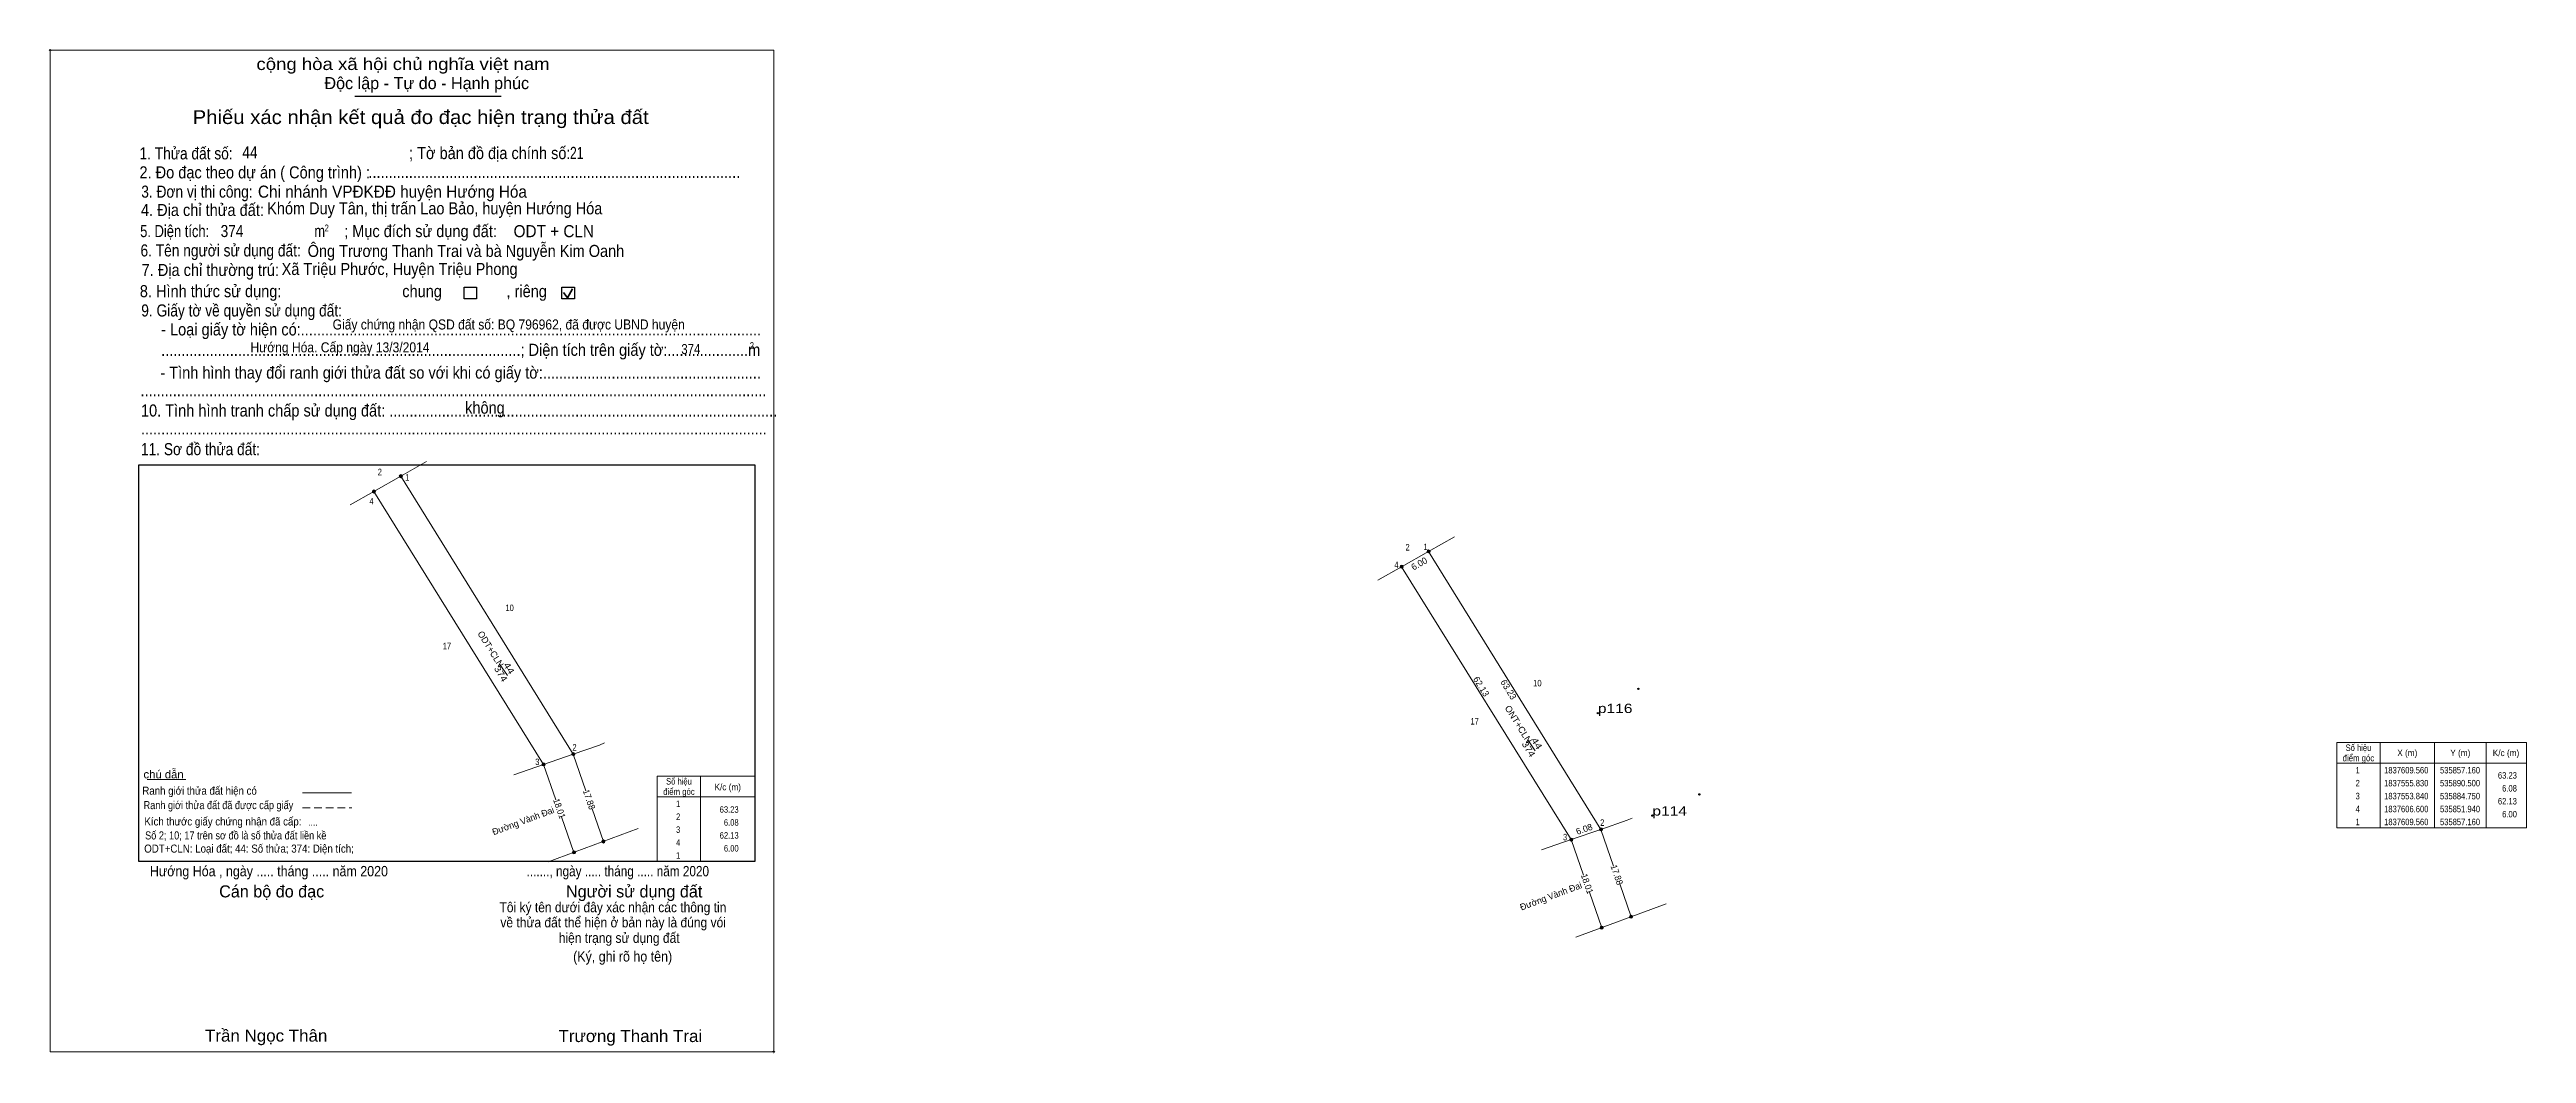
# Model space of a CAD drawing. Header units: metres. Extents: x 535590 to 536070, y 1837513 to 1837707.
import ezdxf
from ezdxf.enums import TextEntityAlignment as Align

# ---------------------------------------------------------------- set-up
doc = ezdxf.new("R2010")
doc.units = ezdxf.units.M
doc.header["$LTSCALE"] = 0.5
doc.header["$PDMODE"] = 32
doc.header["$PDSIZE"] = 0.25
doc.linetypes.add('MEDIUM_DASHED', pattern=[4.5, 3, -1.5])
for name, color, linetype, lineweight in [('1', 7, 'Continuous', 13), ('10', 7, 'Continuous', 13), ('17', 7, 'Continuous', 13), ('2', 7, 'Continuous', 25), ('36', 7, 'Continuous', 13), ('40', 7, 'Continuous', 13), ('6', 7, 'Continuous', 13), ('63', 7, 'Continuous', 13)]:
    doc.layers.add(name, color=color, linetype=linetype, lineweight=lineweight)
doc.layers.add('12', color=7, linetype='Continuous')
doc.layers.add('7', color=7, linetype='Continuous')

msp = doc.modelspace()

# ---------------------------------------------------------------- hatches: boundary and pattern name
at = {"layer": '63'}
for points in [[(535658.65, 1837624.11, 1), (535658.05, 1837624.11, 1)], [(535653.43, 1837621.15, 1), (535652.83, 1837621.15, 1)], [(535857.46, 1837609.56, 1), (535856.86, 1837609.56, 1)], [(535852.24, 1837606.6, 1), (535851.64, 1837606.6, 1)], [(535691.99, 1837570.38, 1), (535691.39, 1837570.38, 1)], [(535686.24, 1837568.39, 1), (535685.64, 1837568.39, 1)], [(535890.8, 1837555.83, 1), (535890.2, 1837555.83, 1)], [(535692.13, 1837551.37, 1), (535691.53, 1837551.37, 1)], [(535697.82, 1837553.48, 1), (535697.22, 1837553.48, 1)], [(535885.05, 1837553.84, 1), (535884.45, 1837553.84, 1)], [(535890.94, 1837536.82, 1), (535890.34, 1837536.82, 1)], [(535896.63, 1837538.93, 1), (535896.03, 1837538.93, 1)]]:
    msp.add_hatch(color=256, dxfattribs=at).paths.add_polyline_path(points)

# ---------------------------------------------------------------- linework, layer by layer
at = {"layer": '1'}
for points in [[(535658.35, 1837624.11), (535691.69, 1837570.38), (535685.94, 1837568.39), (535653.13, 1837621.15)], [(535857.16, 1837609.56), (535890.5, 1837555.83), (535884.75, 1837553.84), (535851.94, 1837606.6)]]:
    msp.add_lwpolyline(points, close=True, dxfattribs=at)
at = {"layer": '10'}
for p, q in [((535691.69, 1837570.38), (535658.35, 1837624.11)), ((535648.54, 1837618.55), (535653.13, 1837621.15)), ((535685.94, 1837568.39), (535653.13, 1837621.15)), ((535890.5, 1837555.83), (535857.16, 1837609.56)), ((535847.35, 1837604), (535851.94, 1837606.6)), ((535884.75, 1837553.84), (535851.94, 1837606.6))]:
    msp.add_line(p, q, dxfattribs=at)
for points in [[(535648.54, 1837618.55), (535653.13, 1837621.15), (535658.35, 1837624.11)], [(535847.35, 1837604), (535851.94, 1837606.6), (535857.16, 1837609.56)]]:
    msp.add_lwpolyline(points, dxfattribs=at)
at = {"layer": '17'}
msp.add_line((535609.24, 1837565.46), (535616.76, 1837565.46), dxfattribs=at)
at = {"layer": '2'}
for p, q in [((535649.46, 1837697.58), (535677.77, 1837697.58)), ((535607.67, 1837626.32), (535726.84, 1837626.32)), ((535726.84, 1837626.32), (535726.84, 1837549.62))]:
    msp.add_line(p, q, dxfattribs=at)
at = {"layer": '2', "lineweight": 35}
for p, q in [((535690.58, 1837658.6), (535691.55, 1837660.33)), ((535689.79, 1837659.64), (535690.58, 1837658.6))]:
    msp.add_line(p, q, dxfattribs=at)
at = {"layer": '2', "lineweight": 13}
msp.add_lwpolyline([(535590.51, 1837706.46), (535730.48, 1837706.46), (535730.48, 1837512.85), (535590.51, 1837512.85)], close=True, dxfattribs=at)
at = {"layer": '2'}
for points in [[(535670.6, 1837660.63), (535673, 1837660.63), (535673, 1837658.39), (535670.6, 1837658.39)], [(535689.51, 1837660.63), (535691.92, 1837660.63), (535691.92, 1837658.39), (535689.51, 1837658.39)]]:
    msp.add_lwpolyline(points, close=True, dxfattribs=at)
msp.add_lwpolyline([(535726.84, 1837549.62), (535607.67, 1837549.62), (535607.67, 1837626.32)], dxfattribs=at)
for p in [(535590.51, 1837706.46), (535730.48, 1837512.85)]:
    msp.add_point(p, dxfattribs=at)
at = {"layer": '36'}
for p, q in [((535658.35, 1837624.11), (535663.33, 1837626.94)), ((535857.16, 1837609.56), (535862.14, 1837612.39))]:
    msp.add_line(p, q, dxfattribs=at)
at = {"layer": '40'}
for p, q in [((535691.69, 1837570.38), (535685.94, 1837568.39)), ((535685.94, 1837568.39), (535680.2, 1837566.4)), ((535686.85, 1837549.52), (535704.27, 1837555.99)), ((535890.5, 1837555.83), (535884.75, 1837553.84)), ((535884.75, 1837553.84), (535879.01, 1837551.85)), ((535885.66, 1837534.97), (535903.08, 1837541.44))]:
    msp.add_line(p, q, dxfattribs=at)
for points in [[(535697.75, 1837572.54), (535696.76, 1837572.13), (535691.69, 1837570.38)], [(535896.56, 1837557.99), (535895.57, 1837557.58), (535890.5, 1837555.83)]]:
    msp.add_lwpolyline(points, dxfattribs=at)
at = {"layer": '6', "linetype": 'MEDIUM_DASHED'}
msp.add_line((535639.32, 1837560), (535648.84, 1837560), dxfattribs=at)
at = {"layer": '6'}
msp.add_line((535639.33, 1837562.91), (535648.81, 1837562.91), dxfattribs=at)
at = {"layer": '63'}
for p, q in [((535677.51, 1837587.67), (535678.98, 1837585.57)), ((535694.14, 1837563.27), (535691.69, 1837570.38)), ((535876.32, 1837573.12), (535877.79, 1837571.02)), ((536041.23, 1837572.61), (536041.23, 1837556.11)), ((536051.73, 1837572.61), (536051.73, 1837556.11)), ((536061.73, 1837572.61), (536061.73, 1837556.11)), ((535688.32, 1837561.52), (535685.94, 1837568.39)), ((535716.34, 1837566.12), (535716.34, 1837549.62)), ((535726.84, 1837566.12), (535726.84, 1837549.62)), ((536032.83, 1837568.61), (536069.53, 1837568.61)), ((535697.52, 1837553.48), (535695.33, 1837559.82)), ((535707.94, 1837562.12), (535726.84, 1837562.12)), ((535691.83, 1837551.37), (535689.45, 1837558.26)), ((535892.95, 1837548.72), (535890.5, 1837555.83)), ((535887.13, 1837546.97), (535884.75, 1837553.84)), ((535896.33, 1837538.93), (535894.14, 1837545.27)), ((535890.64, 1837536.82), (535888.26, 1837543.71))]:
    msp.add_line(p, q, dxfattribs=at)
msp.add_lwpolyline([(536032.83, 1837572.61), (536069.53, 1837572.61), (536069.53, 1837556.11), (536032.83, 1837556.11)], close=True, dxfattribs=at)
msp.add_lwpolyline([(535726.84, 1837549.62), (535707.94, 1837549.62), (535707.94, 1837566.12), (535726.84, 1837566.12)], dxfattribs=at)
for centre in [(535658.35, 1837624.11), (535653.13, 1837621.15), (535857.16, 1837609.56), (535851.94, 1837606.6), (535691.69, 1837570.38), (535685.94, 1837568.39), (535890.5, 1837555.83), (535691.83, 1837551.37), (535697.52, 1837553.48), (535884.75, 1837553.84), (535890.64, 1837536.82), (535896.33, 1837538.93)]:
    msp.add_circle(centre, 0.3, dxfattribs=at)
at = {"layer": '7'}
for p in [(535897.73, 1837583), (535889.9, 1837578.32), (535909.53, 1837562.58), (535900.44, 1837558.49)]:
    msp.add_point(p, dxfattribs=at)

# ---------------------------------------------------------------- texts
at = {"layer": '12', "width": 1.25}
for s, p in [('p116', (535889.9, 1837578.32)), ('p114', (535900.44, 1837558.49))]:
    msp.add_text(s, height=1.8, dxfattribs=at).set_placement(p)
at = {"layer": '2'}
for s, height, width, p in [('cộng hòa xã hội chủ nghĩa việt nam', 2.336, 1.15, (535630.41, 1837702.63)), ('2. Đo đạc theo dự án ( Công trình) : ', 2.338, 0.9, (535607.78, 1837681.68)), ('1. Thửa đất số:', 2.336, 0.85, (535607.79, 1837685.35)), ('44', 2.33, 0.85, (535627.68, 1837685.56)), ('; Tờ bản đồ địa chính số:', 2.336, 0.9, (535659.93, 1837685.41)), ('21', 2.33, 0.75, (535691.07, 1837685.45)), ('3. Đơn vị thi công:', 2.338, 0.85, (535608.13, 1837677.95)), ('Chi nhánh VPĐKĐĐ huyện Hướng Hóa', 2.333, 0.95, (535630.7, 1837677.95)), ('............................................................................................', 2.338, 0.9, (535652.07, 1837681.78)), ('4. Địa chỉ thửa đất:', 2.338, 0.9, (535608.07, 1837674.41)), ('Khóm Duy Tân, thị trấn Lao Bảo, huyện Hướng Hóa', 2.33, 0.9, (535632.49, 1837674.73)), ('5. Diện tích:', 2.338, 0.8, (535607.92, 1837670.32)), ('374', 2.33, 0.85, (535623.48, 1837670.34)), ('m', 2.336, 0.8, (535641.6, 1837670.32)), ('2', 1.335, 0.8, (535643.61, 1837671.42)), ('; Mục đích sử dụng đất:', 2.336, 0.9, (535647.38, 1837670.32)), ('ODT + CLN', 2.333, 0.95, (535680.15, 1837670.31)), ('6. Tên người sử dụng đất:', 2.338, 0.85, (535607.98, 1837666.59)), ('7. Địa chỉ thường trú:', 2.338, 0.9, (535608.2, 1837662.81)), ('Xã Triệu Phước, Huyện Triệu Phong', 2.33, 0.9, (535635.28, 1837663)), ('Ông Trương Thanh Trai và bà Nguyễn Kim Oanh', 2.33, 0.9, (535640.32, 1837666.49)), ('8. Hình thức sử dụng:', 2.338, 0.9, (535607.85, 1837658.71)), ('chung                , riêng', 2.336, 0.9, (535658.62, 1837658.71)), ('9. Giấy tờ về quyền sử dụng đất:', 2.338, 0.85, (535608.13, 1837654.98)), ('     - Loại giấy tờ hiện có:..................................................................................................................', 2.336, 0.9, (535608.07, 1837651.32)), ('Giấy chứng nhận QSD đất số: BQ 796962, đã được UBND huyện', 1.94, 0.9, (535645.15, 1837652.47)), ('     - Tình hình thay đổi ranh giới thửa đất so với khi có giấy tờ:......................................................', 2.336, 0.9, (535607.92, 1837642.97)), ('     .........................................................................................; Diện tích trên giấy tờ:....................m', 2.336, 0.9, (535608.07, 1837647.37)), ('Hướng Hóa. Cấp ngày 13/3/2014', 1.94, 0.9, (535629.25, 1837648.05)), ('374', 1.94, 0.85, (535712.6, 1837647.71)), ('2', 1.335, 0.8, (535725.86, 1837648.69)), ('...........................................................................................................................................................', 2.336, 0.9, (535607.98, 1837639.57)), ('10. Tình hình tranh chấp sử dụng đất: ................................................................................................', 2.338, 0.9, (535608.07, 1837635.64)), ('không', 2.336, 0.9, (535670.78, 1837636.19)), ('...........................................................................................................................................................', 2.336, 0.9, (535608.07, 1837632.17)), ('11. Sơ đồ thửa đất:', 2.338, 0.85, (535608.07, 1837628.17)), ('Hướng Hóa , ngày ..... tháng ..... năm 2020', 2.002, 0.9, (535609.8, 1837546.75)), ('......., ngày ..... tháng ..... năm 2020', 2.002, 0.85, (535682.67, 1837546.75)), ('(Ký, ghi rõ họ tên)', 2.003, 0.9, (535691.67, 1837530.27)), ('Trần Ngọc Thân', 2.333, 1.05, (535620.46, 1837514.79)), ('Trương Thanh Trai', 2.33, 1.05, (535688.85, 1837514.71))]:
    msp.add_text(s, height=height, dxfattribs=dict(at, width=width)).set_placement(p)
for s, p in [('Độc lập - Tự do - Hạnh phúc', (535643.56, 1837698.93)), ('Cán bộ đo đạc', (535623.2, 1837542.67)), ('Người sử dụng đất', (535690.29, 1837542.67))]:
    msp.add_text(s, height=2.336, dxfattribs=at).set_placement(p)
for s, height, width, p in [('Phiếu xác nhận kết quả đo đạc hiện trạng thửa đất', 2.67, 1.1, (535662.18, 1837692.19)), ('....', 1.3, 0.95, (535641.335, 1837556.55)), ('Tôi ký tên dưới đây xác nhận các thông tin', 1.93, 0.9, (535699.37, 1837539.81)), ('về thửa đất thể hiện ở bản này là đúng vói', 1.93, 0.9, (535699.41, 1837536.88)), ('hiện trạng sử dụng đất', 1.93, 0.9, (535700.575, 1837533.89))]:
    msp.add_text(s, height=height, dxfattribs=dict(at, width=width)).set_placement(p, align=Align.CENTER)
msp.add_text('.', height=0.6676, dxfattribs=at).set_placement((535730.4629, 1837512.51), align=Align.CENTER)
at = {"layer": '6'}
for s, height, width, p in [('Ranh giới thửa đất hiện có ', 1.555, 0.9, (535608.34, 1837562.53)), ('chú dẫn', 1.555, 1.05, (535608.56, 1837565.69)), ('Ranh giới thửa đất đã được cấp giấy', 1.555, 0.85, (535608.58, 1837559.74)), ('Kích thước giấy chứng nhận đã cấp:', 1.555, 0.9, (535608.74, 1837556.58)), ('Số 2; 10; 17 trên sơ đồ là số thửa đất liền kề', 1.56, 0.85, (535608.87, 1837553.88)), ('ODT+CLN: Loại đất; 44: Số thửa; 374: Diện tích;', 1.56, 0.9, (535608.7, 1837551.33))]:
    msp.add_text(s, height=height, dxfattribs=dict(at, width=width)).set_placement(p)
at = {"layer": '63'}
for s, width, p in [('2', 0.8, (535654.28, 1837624.29)), ('2', 0.8, (535853.09, 1837609.74)), ('10', 0.85, (535679.385, 1837598.03)), ('17', 0.8, (535667.26, 1837590.65)), ('10', 0.85, (535878.195, 1837583.48)), ('17', 0.8, (535866.07, 1837576.1)), ('điểm góc', 0.9, (536037.03, 1837568.99)), ('Số hiệu', 0.85, (536037.03, 1837570.99)), ('X (m)', 0.95, (536046.48, 1837569.99)), ('Y (m)', 0.95, (536056.735, 1837569.99)), ('K/c (m)', 0.95, (536065.575, 1837569.99)), ('Số hiệu', 0.85, (535712.14, 1837564.5)), ('K/c (m)', 0.95, (535721.585, 1837563.39)), (' 2', 0.85, (536036.685, 1837564.14)), (' 1', 0.75, (536036.68, 1837566.64)), ('1837609.560', 0.85, (536046.28, 1837566.64)), ('1837555.830', 0.85, (536046.28, 1837564.14)), ('535857.160', 0.85, (536056.68, 1837566.64)), ('535890.500', 0.85, (536056.68, 1837564.14)), ('điểm góc', 0.9, (535712.14, 1837562.5)), (' 1', 0.75, (535711.79, 1837560.15)), (' 4', 0.85, (536036.68, 1837559.14)), (' 3', 0.8, (536036.675, 1837561.64)), ('1837553.840', 0.85, (536046.28, 1837561.64)), ('1837606.600', 0.85, (536046.28, 1837559.14)), ('535884.750', 0.85, (536056.68, 1837561.64)), ('535851.940', 0.85, (536056.68, 1837559.14)), (' 3', 0.8, (535711.785, 1837555.15)), (' 2', 0.85, (535711.795, 1837557.65)), (' 1', 0.75, (536036.68, 1837556.64)), ('1837609.560', 0.85, (536046.28, 1837556.64)), ('535857.160', 0.85, (536056.68, 1837556.64)), (' 4', 0.85, (535711.79, 1837552.65)), (' 1', 0.75, (535711.79, 1837550.15))]:
    msp.add_text(s, height=1.25, dxfattribs=dict(at, width=width)).set_placement(p, align=Align.CENTER)
for s, width, p in [(' 1', 0.75, (535659.97, 1837623.26)), (' 4', 0.85, (535653.08, 1837618.65)), (' 4', 0.85, (535851.36, 1837606.36)), (' 1', 0.75, (535856.98, 1837609.82)), (' 3', 0.8, (535685.15, 1837568.26)), (' 2', 0.85, (535692.35, 1837571.06)), ('63.23', 0.85, (536067.68, 1837565.64)), ('6.08', 0.85, (536067.68, 1837563.14)), ('63.23', 0.85, (535723.69, 1837559.04)), ('62.13', 0.85, (536067.68, 1837560.64)), ('6.00', 0.85, (536067.68, 1837558.14)), ('62.13', 0.85, (535723.69, 1837554.04)), ('6.08', 0.85, (535723.69, 1837556.54)), (' 3', 0.8, (535883.96, 1837553.71)), (' 2', 0.85, (535891.16, 1837556.51)), ('6.00', 0.85, (535723.69, 1837551.54))]:
    msp.add_text(s, height=1.25, dxfattribs=dict(at, width=width)).set_placement(p, align=Align.RIGHT)
for s, rotation, p in [('6.00', 29.555, (535855.6517, 1837606.6486)), ('ODT+CLN', 301.876, (535675.191, 1837590.365)), ('62.13', 301.876, (535866.8073, 1837583.125)), ('63.23', 301.82, (535872.082, 1837582.5295)), ('Đường Vành Đai', 20.376, (535682.2224, 1837556.8814)), ('6.08', 19.09, (535887.4606, 1837555.2828)), ('Đường Vành Đai', 20.376, (535881.0324, 1837542.3314))]:
    msp.add_text(s, height=1.25, rotation=rotation, dxfattribs=at).set_placement(p, align=Align.CENTER)
for s, rotation, width, p in [('374', 301.876, 1.15, (535677.1495, 1837585.56)), ('44', 301.876, 1.25, (535678.7381, 1837586.66)), ('ONT+CLN', 301.876, 1.05, (535873.9972, 1837575.815)), ('374', 301.876, 1.15, (535875.9595, 1837571.01)), ('44', 301.876, 1.25, (535877.5481, 1837572.11)), ('18.01', 289.089, 0.95, (535688.4222, 1837559.6544)), ('17.88', 289.033, 0.95, (535694.1741, 1837561.3938)), ('18.01', 289.089, 0.95, (535887.2322, 1837545.1044)), ('17.88', 289.033, 0.95, (535892.9841, 1837546.8438))]:
    msp.add_text(s, height=1.25, rotation=rotation, dxfattribs=dict(at, width=width)).set_placement(p, align=Align.CENTER)

doc.saveas('drawing.dxf')
